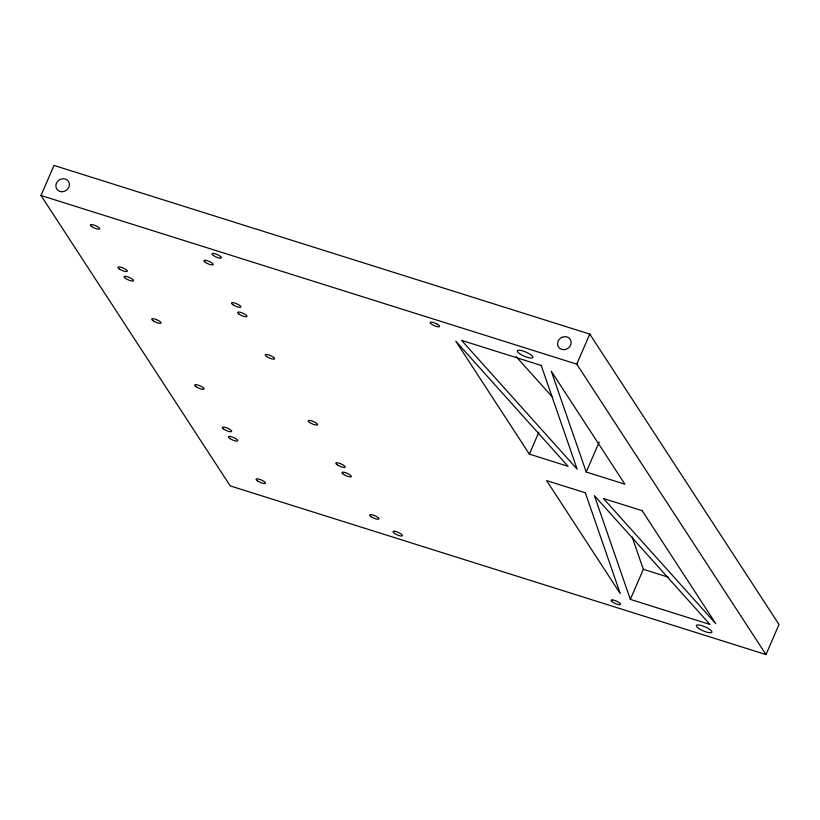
<?xml version="1.0" encoding="UTF-8"?>
<svg xmlns="http://www.w3.org/2000/svg" width="820" height="820" viewBox="0 0 820 820"><rect width="100%" height="100%" fill="white"/><g stroke="black" fill="none" stroke-linecap="round" stroke-linejoin="round"><path stroke-width="1.23" d="M41 195.498L54.007 165.435L589.775 334.088L779 624.502L765.993 654.565L230.225 485.911L41 195.498L576.768 364.152L765.993 654.565M529.371 454.126L455.766 341.161L568.065 466.313L529.371 454.126L538.883 432.16M576.768 364.152L589.775 334.088M586.218 472.023L551.306 371.234L624.912 484.2L586.218 472.023L599.225 441.959M630.334 599.379L594.408 495.659L709.976 624.461L630.334 599.379L643.341 569.316L632.066 536.751M643.341 569.316L668.689 577.29M516.221 356.71L551.911 396.48M561.833 337.389L560.285 338.363A7.001 6.283 -33.1 0 0 558.42 346.891A7.001 6.283 -33.1 0 0 566.876 348.941L568.424 347.967A7.001 6.283 -33.1 0 0 570.279 339.439A7.001 6.283 -33.1 0 0 561.833 337.389M213.343 253.452L212.605 253.452A5.094 1.333 23.4 0 0 213.825 255.809A5.094 1.333 23.4 0 0 220.016 258.136L220.754 258.136A5.094 1.333 23.4 0 0 219.534 255.778A5.094 1.333 23.4 0 0 213.343 253.452M394.389 531.298L393.641 531.309A5.094 1.333 23.4 0 0 394.861 533.656A5.094 1.333 23.4 0 0 401.052 535.993L401.8 535.993A5.094 1.333 23.4 0 0 400.57 533.635A5.094 1.333 23.4 0 0 394.389 531.298M612.519 599.963L611.771 599.973A5.094 1.333 23.4 0 0 612.991 602.321A5.094 1.333 23.4 0 0 619.182 604.658L619.93 604.658A5.094 1.333 23.4 0 0 618.7 602.3A5.094 1.333 23.4 0 0 612.519 599.963M541.21 365.443L461.568 340.372L577.147 469.163L541.21 365.443M585.326 492.799L546.632 480.622L620.238 593.588L585.326 492.799M642.173 510.696L603.479 498.519L715.778 623.661L642.173 510.696M437.152 324.136L436.014 323.541A5.094 1.333 23.4 0 0 430.459 322.178A5.094 1.333 23.4 0 0 432.468 324.781L433.606 325.376A5.094 1.333 23.4 0 0 439.161 326.739A5.094 1.333 23.4 0 0 437.152 324.136M61.664 191.726A7.001 6.283 -33.1 0 0 68.952 182.235A7.001 6.283 -33.1 0 0 57.308 181.732A7.001 6.283 -33.1 0 0 61.664 191.726M205.236 262.297A5.094 1.333 23.4 0 0 213.097 264.778A5.094 1.333 23.4 0 0 207.327 260.709A5.094 1.333 23.4 0 0 205.236 262.297M232.849 304.681A5.094 1.333 23.4 0 0 240.721 307.162A5.094 1.333 23.4 0 0 234.94 303.092A5.094 1.333 23.4 0 0 232.849 304.681M238.989 314.101A5.094 1.333 23.4 0 0 246.851 316.582A5.094 1.333 23.4 0 0 241.08 312.512A5.094 1.333 23.4 0 0 238.989 314.101M266.603 356.485A5.094 1.333 23.4 0 0 274.474 358.965A5.094 1.333 23.4 0 0 268.693 354.896A5.094 1.333 23.4 0 0 266.603 356.485M309.56 422.413A5.094 1.333 23.4 0 0 317.432 424.893A5.094 1.333 23.4 0 0 311.651 420.834A5.094 1.333 23.4 0 0 309.56 422.413M337.184 464.807A5.094 1.333 23.4 0 0 345.046 467.277A5.094 1.333 23.4 0 0 339.275 463.218A5.094 1.333 23.4 0 0 337.184 464.807M343.313 474.216A5.094 1.333 23.4 0 0 351.185 476.697A5.094 1.333 23.4 0 0 345.404 472.638A5.094 1.333 23.4 0 0 343.313 474.216M370.937 516.6A5.094 1.333 23.4 0 0 378.799 519.08A5.094 1.333 23.4 0 0 373.028 515.021A5.094 1.333 23.4 0 0 370.937 516.6M257.418 480.868A5.094 1.333 23.4 0 0 265.29 483.349A5.094 1.333 23.4 0 0 259.51 479.29A5.094 1.333 23.4 0 0 257.418 480.868M229.805 438.485A5.094 1.333 23.4 0 0 237.667 440.965A5.094 1.333 23.4 0 0 231.896 436.896A5.094 1.333 23.4 0 0 229.805 438.485M223.675 429.065A5.094 1.333 23.4 0 0 231.537 431.545A5.094 1.333 23.4 0 0 225.766 427.486A5.094 1.333 23.4 0 0 223.675 429.065M196.052 386.681A5.094 1.333 23.4 0 0 203.913 389.162A5.094 1.333 23.4 0 0 198.143 385.103A5.094 1.333 23.4 0 0 196.052 386.681M153.094 320.753A5.094 1.333 23.4 0 0 160.956 323.234A5.094 1.333 23.4 0 0 155.185 319.164A5.094 1.333 23.4 0 0 153.094 320.753M125.48 278.369A5.094 1.333 23.4 0 0 133.342 280.85A5.094 1.333 23.4 0 0 127.571 276.781A5.094 1.333 23.4 0 0 125.48 278.369M119.341 268.95A5.094 1.333 23.4 0 0 127.202 271.43A5.094 1.333 23.4 0 0 121.432 267.361A5.094 1.333 23.4 0 0 119.341 268.95M91.727 226.566A5.094 1.333 23.4 0 0 99.589 229.046A5.094 1.333 23.4 0 0 93.818 224.977A5.094 1.333 23.4 0 0 91.727 226.566M698.589 628.356A8.487 2.224 23.4 0 0 711.698 632.486A8.487 2.224 23.4 0 0 702.074 625.711A8.487 2.224 23.4 0 0 698.589 628.356M519.593 353.645A8.487 2.224 23.4 0 0 532.703 357.766A8.487 2.224 23.4 0 0 523.078 351.001A8.487 2.224 23.4 0 0 519.593 353.645"/></g></svg>
